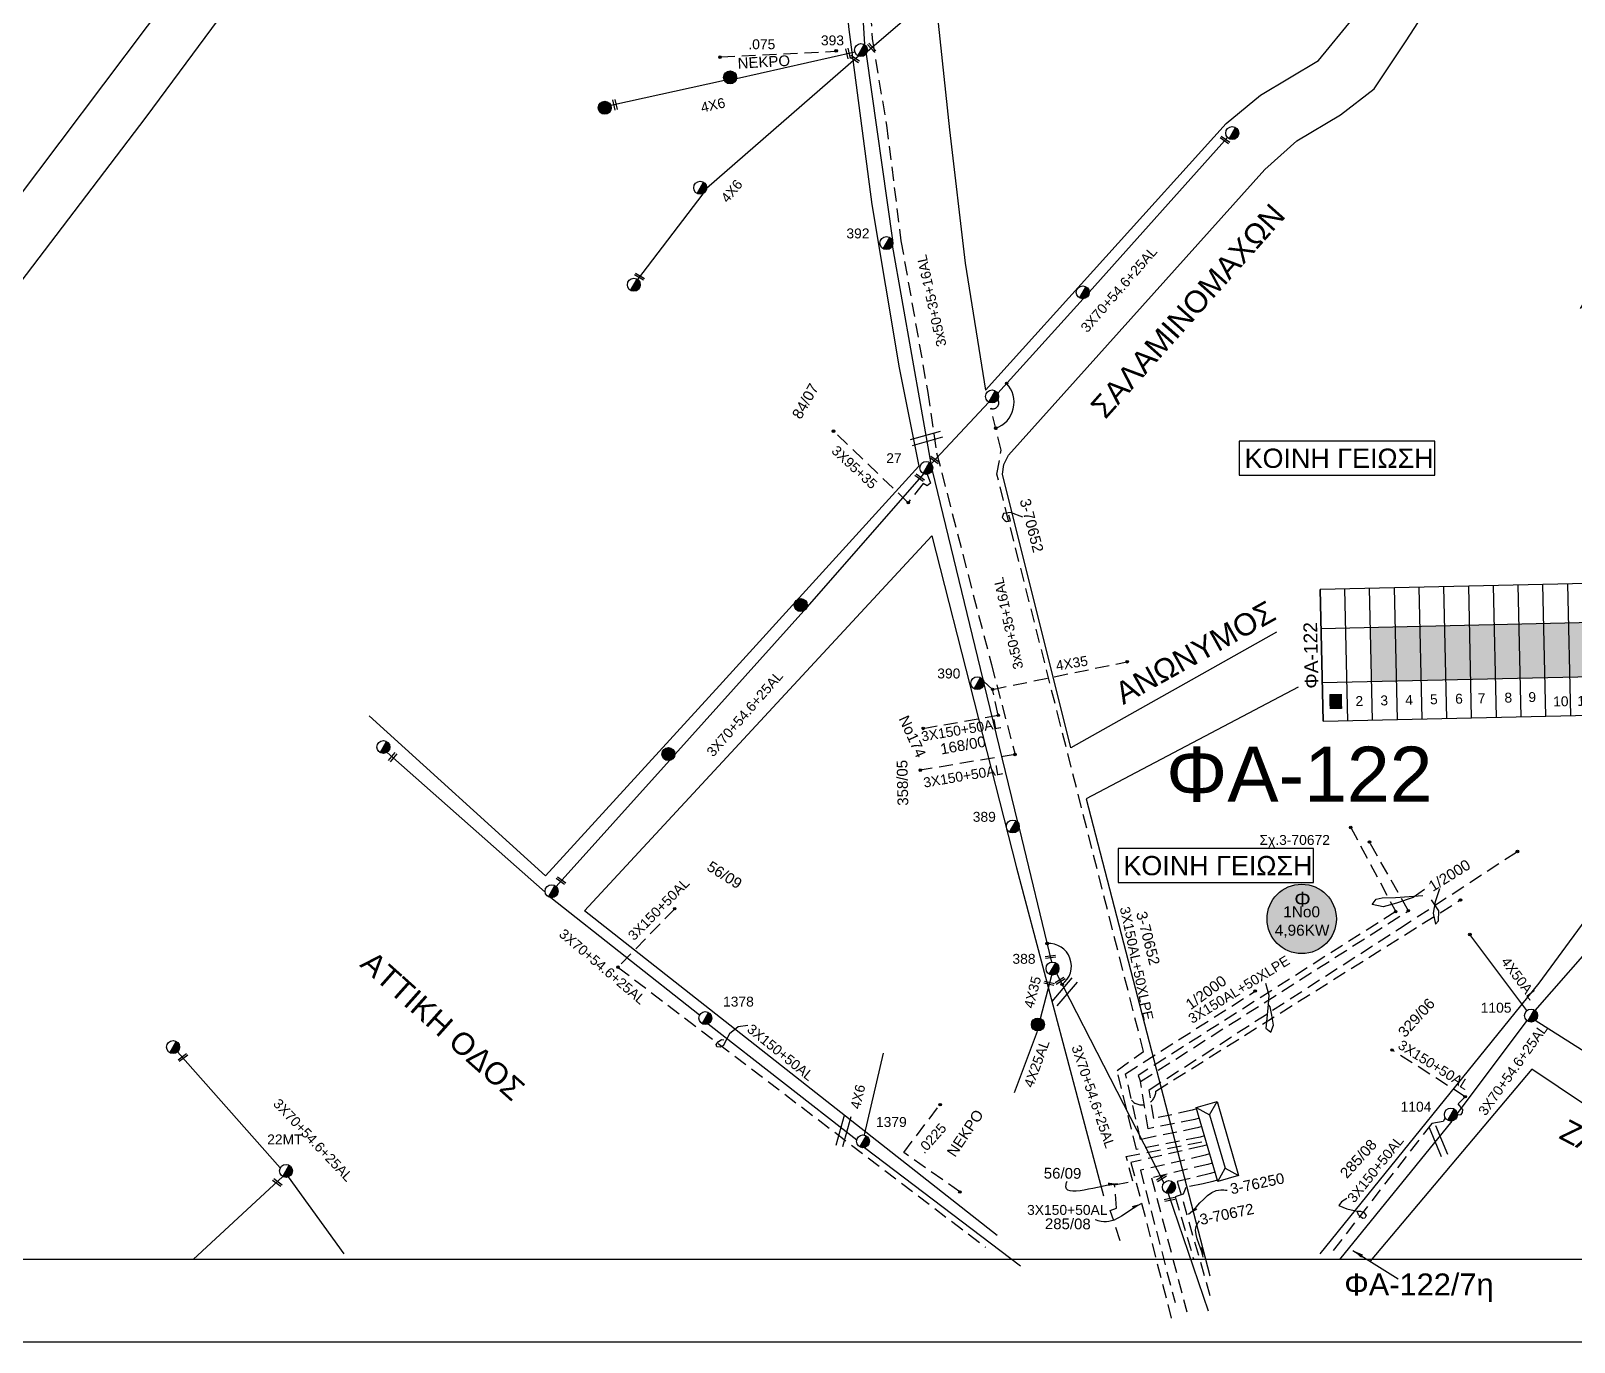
# Model space of a CAD drawing. Header units: millimetres. Extents: x 5016 to 7282, y 2879 to 3911.
# Drawn here: x 6401.2 to 6681.6, y 2878.5 to 3116.7 of the extents above; entities that cross this region are included whole.
import ezdxf
from ezdxf.enums import TextEntityAlignment as Align

# ---------------------------------------------------------------- set-up
doc = ezdxf.new("R2010")
doc.units = ezdxf.units.MM
doc.linetypes.add('DASHED', pattern=[19.05, 12.7, -6.35])
for name, color, linetype in [('Άγνωστα', 7, 'Continuous'), ('Ασφαλειοκιβώτια Χ.Τ 12 αναχωρήσεων', 7, 'Continuous'), ('Γέφυρες Εναέριου Δικτύου', 7, 'Continuous'), ('Γυμνά εναέρια ΧΤ (3Φ)   4x35AL', 7, 'Continuous'), ('Γυμνά εναέρια ΧΤ (3Φ)   4x50AL', 7, 'Continuous'), ('Εναέρια παροχή ΧΤ 4x25', 7, 'SYN_LINE'), ('Επιγραφές - Σχήματα', 7, 'Continuous'), ('Καλώδια ΧΤ   3x150+50AL', 7, 'DASHED'), ('Καλώδια ΧΤ   3x150AL+50XLPE', 7, 'DASHED'), ('Καλώδια ΧΤ 3Χ50AL+35CU XLPE', 7, 'DASHED'), ('Μηχανική τομή', 7, 'Continuous'), ('Στύλος Ξύλινος', 7, 'Continuous'), ('Στύλος Ξύλινος @ 1', 7, 'Continuous'), ('Στύλος ΦΜ', 7, 'Continuous'), ('Στύλος ΦΜ @ 1', 7, 'Continuous'), ('Συνδέσεις', 7, 'Continuous'), ('Συνεστραμμένα ΧΤ   3x70+54.6+25 AL', 7, 'SYN_LINE'), ('Τομή', 7, 'Continuous'), ('Υποσταθμός πόλεως', 7, 'Continuous'), ('Υπόβαθρο ΔΕΗ', 7, 'Continuous'), ('Υπόγεια καλώδια Παροχών ΧΤ   .0225', 7, 'DASHED'), ('Υπόγεια καλώδια Παροχών ΧΤ   .075', 7, 'DASHED'), ('Υπόγεια καλώδια Παροχών ΧΤ   4x6', 7, 'DASHED'), ('Χώρος', 7, 'Continuous')]:
    doc.layers.add(name, color=color, linetype=linetype)
doc.styles.get("Standard").update_dxf_attribs({"font": 'ARIAL.TTF'})
doc.linetypes.add('SYN_LINE', pattern='A,0.5,-0.0001,["/\\/\\/\\/",Standard,S=0.1,R=0,X=0,Y=-0.05],-0.25', length=0.7501)
doc.dimstyles.new('ISO-25', dxfattribs={"dimtxt": 2.5, "dimasz": 1.8, "dimexe": 1.25, "dimexo": 0.625, "dimtad": 1, "dimtxsty": 'Standard', "dimcen": 1.8, "dimadec": 0, "dimazin": 0, "dimtfac": 1, "dimtmove": 0, "dimatfit": 3, "dimfxl": 1.25, "dimarcsym": 0})

# ---------------------------------------------------------------- blocks, each defined once
blk = doc.blocks.new('ΥΠΑΡΧΩΝ ΞΥΛΙΝΟΣ ΣΤΥΛΟΣ')
at = {"layer": 'Στύλος Ξύλινος'}
h = blk.add_hatch(color=7, dxfattribs=at)
h.paths.add_polyline_path([(-2.62, 0, 0.270008), (-1.29, -2.28), (1.3, 2.27, 0.576266)])
h.paths.add_polyline_path([(-1.29, -2.28, 0.574793), (2.62, 0, 0.268822), (1.3, 2.27)])
at = {"layer": 'Στύλος Ξύλινος', "color": 7}
blk.add_line((-1.29, -2.28), (1.3, 2.27), dxfattribs=at)
blk.add_circle((0, 0), 2.62, dxfattribs=at)
at = {"layer": 'Στύλος Ξύλινος', "flags": 4}
for tag, p in [('ΑΡΙΘΜΟΣ', (-4.91, 8.6)), ('ΤΥΠΟΣ', (-4.85, 3.39))]:
    blk.add_attdef(tag, p, '', height=4, dxfattribs=at)
blk = doc.blocks.new('ΥΠΑΡΧΩΝ ΤΣΙΜΕΝΤΕΝΙΟΣ ΣΤΥΛΟΣ')
at = {"layer": 'Στύλος ΦΜ'}
blk.add_hatch(color=7, dxfattribs=at).paths.add_polyline_path([(-1.29, -2.28, 0.574793), (2.62, 0, 0.268822), (1.3, 2.27)])
at = {"layer": 'Στύλος ΦΜ', "color": 7}
blk.add_line((-1.29, -2.28), (1.3, 2.27), dxfattribs=at)
blk.add_circle((0, 0), 2.62, dxfattribs=at)
at = {"layer": 'Στύλος ΦΜ', "flags": 4}
for tag, p in [('ΤΥΠΟΣ', (-4.91, 3.03)), ('ΑΡΙΘΜΟΣ', (-4.68, 8.05))]:
    blk.add_attdef(tag, p, '', height=4, dxfattribs=at)
blk = doc.blocks.new('ΥΠΟΣΤΑΘΜΟΣ ΠΟΛΕΩΣ 9 ΑΝΑΧΩΡΗΣΕΩΝ')
at = {"layer": 'Υποσταθμός πόλεως', "ltscale": 40}
for p, q in [((-9.63, -2.82), (-9.63, -4)), ((-7.12, -2.82), (-7.12, -4)), ((-4.84, -2.82), (-4.84, -4)), ((-2.36, -2.82), (-2.36, -4)), ((0.09, -2.82), (0.09, -4)), ((2.55, -2.82), (2.55, -4)), ((5.02, -2.82), (5.02, -4)), ((7.48, -2.82), (7.48, -4)), ((9.61, -2.82), (9.61, -4))]:
    blk.add_line(p, q, dxfattribs=at)
blk.add_lwpolyline([(-10.02, 2.82), (10.02, 2.82), (10.02, -2.82), (-10.02, -2.82)], close=True, dxfattribs=at)
for points in [[(-7.21, 0), (-10.02, 2.82)], [(-10.02, -2.82), (-7.21, 0)], [(-7.21, 0), (7.21, 0)], [(7.21, 0), (10.02, 2.82)], [(10.02, -2.82), (7.21, 0)]]:
    blk.add_lwpolyline(points, dxfattribs=at)
at = {"layer": 'Υποσταθμός πόλεως', "linetype": 'SYN_LINE', "ltscale": 40, "flags": 1}
for tag, p in [('ΜΕΤΑΣΧΗΜΑΤΙΣΜΟΣ', (10.79, 1.71)), ('ΙΣΧΥΣ', (10.77, -1.08)), ('ΑΡΙΘΜΟΣ', (10.89, -3.8))]:
    blk.add_attdef(tag, p, '', height=1.8, dxfattribs=at)
blk = doc.blocks.new('ΑΣΦΑΛΕΙΟΚΙΒΩΤΙΟ ΥΠΟΣΤΑΘΜΟΥ 12 ΑΝΑΧΩΡΗΣΕΩΝ')
at = {"layer": 'Ασφαλειοκιβώτια Χ.Τ 12 αναχωρήσεων', "ltscale": 40}
for p, q in [((-23.91, 54), (23.91, 54)), ((-9.83, 54), (-9.83, -54)), ((9.83, 54), (9.83, -54)), ((-23.91, 45), (23.91, 45)), ((-23.91, 36), (23.91, 36)), ((-23.91, 27), (23.91, 27)), ((-23.91, 18), (23.91, 18)), ((-23.91, 9), (23.91, 9)), ((-23.91, 0), (23.91, 0)), ((-23.91, -9), (23.91, -9)), ((-23.91, -18), (23.91, -18)), ((-23.91, -27), (23.91, -27)), ((-23.91, -36), (23.91, -36)), ((-23.91, -45), (23.91, -45))]:
    blk.add_line(p, q, dxfattribs=at)
at = {"layer": 'Ασφαλειοκιβώτια Χ.Τ 12 αναχωρήσεων'}
blk.add_lwpolyline([(-23.91, -54), (23.91, -54), (23.91, 54), (-23.91, 54)], close=True, dxfattribs=at)
for s, p in [('1', (-18.66, 50.66)), ('2', (-18.66, 42.09)), ('3', (-18.66, 33.02)), ('4', (-18.66, 23.99)), ('5', (-18.66, 14.98)), ('6', (-18.66, 5.85)), ('7', (-18.66, -2.39)), ('8', (-18.66, -12.08)), ('9', (-18.66, -20.77)), ('10', (-20.45, -29.74)), ('11', (-20.45, -38.54)), ('12', (-20.45, -47.91))]:
    blk.add_text(s, height=3.6, rotation=270, dxfattribs=at).set_placement(p)
at = {"layer": 'Ασφαλειοκιβώτια Χ.Τ 12 αναχωρήσεων', "ltscale": 40}
for tag, height, p in [('ΟΝΟΜΑ', 5, (0.11, 57.89)), ('ΚΕΙΜΕΝΟ 1', 2, (17.33, 49.23)), ('ΚΕΙΜΕΝΟ 2', 2, (17.33, 40.53)), ('ΚΕΙΜΕΝΟ 3', 2, (17.33, 31.39)), ('ΚΕΙΜΕΝΟ 4', 2, (17.33, 22.41)), ('ΚΕΙΜΕΝΟ 5', 2, (17.33, 13.57)), ('ΚΕΙΜΕΝΟ 6', 2, (17.33, 4.65)), ('ΚΕΙΜΕΝΟ 7', 2, (17.33, -4.42)), ('ΚΕΙΜΕΝΟ 8', 2, (17.33, -13.15)), ('ΚΕΙΜΕΝΟ 9', 2, (17.33, -22.28)), ('ΚΕΙΜΕΝΟ 10', 2, (17.33, -31.5)), ('ΚΕΙΜΕΝΟ 11', 2, (17.33, -40.57)), ('ΚΕΙΜΕΝΟ 12', 2, (17.33, -49.5)), ('ΣΧ', 2, (0.17, -56.08))]:
    blk.add_attdef(tag, text='', height=height, dxfattribs=at).set_placement(p, align=Align.MIDDLE_CENTER)
blk = doc.blocks.new('ΜΗΧΑΝΙΚΗ ΤΟΜΗ')
at = {"layer": 'Μηχανική τομή', "ltscale": 40}
for p, q in [((-1.89, 0.78), (1.89, 0.78)), ((1.89, 0), (-1.89, 0))]:
    blk.add_line(p, q, dxfattribs=at)
blk = doc.blocks.new('ΤΟΜΗ')
at = {"layer": 'Τομή', "ltscale": 40}
for p, q in [((-5.68, 0), (5.68, 0)), ((5.68, -2.33), (-5.68, -2.33))]:
    blk.add_line(p, q, dxfattribs=at)
blk = doc.blocks.new('_ΣΥΝΔΕΣΗ')
at = {"layer": 'Συνδέσεις', "linetype": 'SYN_LINE', "ltscale": 40}
blk.add_hatch(color=256, dxfattribs=at).paths.add_polyline_path([(0.5, -0.01, 1), (-0.5, -0.01, 1)])
at = {"layer": 'Συνδέσεις'}
blk.add_circle((0, -0.01), 0.5, dxfattribs=at)
blk = doc.blocks.new('ΧΩΡΟΣ')
at = {"layer": 'Χώρος', "ltscale": 40, "true_color": 0xff4747}
blk.add_hatch(color=13, dxfattribs=at).paths.add_polyline_path([(12.17, -0.19, 1), (-13.03, -0.19, 1)])
at = {"layer": 'Χώρος', "ltscale": 40}
blk.add_circle((-0.43, -0.19), 12.6, dxfattribs=at)
at = {"layer": 'Χώρος', "ltscale": 30, "insert": (-3.14, 9.64), "char_height": 5.4, "width": 408.8913, "attachment_point": 1}
blk.add_mtext('Φ', dxfattribs=at)
at = {"layer": 'Χώρος', "ltscale": 40}
blk.add_attdef('ΑΡΙΘΜΟΣ_001', (-5.24, -3.99), '', height=5.4, dxfattribs=at)

msp = doc.modelspace()

# ---------------------------------------------------------------- hatches: boundary and pattern name
at = {"layer": 'Ασφαλειοκιβώτια Χ.Τ 12 αναχωρήσεων', "lineweight": -3}
for color, points in [(85, [(6685.1, 3009.29), (6680.6, 3009.19), (6680.82, 2999.37), (6685.32, 2999.47)]), (1, [(6649.1, 3008.48), (6644.61, 3008.37), (6644.83, 2998.55), (6649.33, 2998.65)]), (30, [(6653.6, 3008.58), (6649.1, 3008.48), (6649.33, 2998.65), (6653.83, 2998.75)]), (62, [(6658.1, 3008.68), (6653.6, 3008.58), (6653.83, 2998.75), (6658.33, 2998.86)]), (6, [(6662.6, 3008.78), (6658.1, 3008.68), (6658.33, 2998.86), (6662.82, 2998.96)]), (27, [(6667.1, 3008.88), (6662.6, 3008.78), (6662.82, 2998.96), (6667.32, 2999.06)]), (173, [(6671.6, 3008.99), (6667.1, 3008.88), (6667.32, 2999.06), (6671.82, 2999.16)]), (2, [(6676.1, 3009.09), (6671.6, 3008.99), (6671.82, 2999.16), (6676.32, 2999.26)]), (5, [(6680.6, 3009.19), (6676.1, 3009.09), (6676.32, 2999.26), (6680.82, 2999.37)])]:
    msp.add_hatch(color=color, dxfattribs=at).paths.add_polyline_path(points)
at = {"layer": 'Καλώδια ΧΤ 3Χ50AL+35CU XLPE', "lineweight": -3}
h = msp.add_hatch(color=4, dxfattribs=at)
h.dxf.hatch_style = 1
h.paths.add_polyline_path([(6637.16, 2993.51), (6639.46, 2993.56), (6639.4, 2996.27), (6637.1, 2996.22)])

# ---------------------------------------------------------------- linework, layer by layer
at = {"layer": 'Άγνωστα', "color": 5, "linetype": 'Continuous', "lineweight": -3, "ltscale": 20}
for points in [[(6550.58, 3148.12), (6552.66, 3114.22)], [(6552.93, 3112.5), (6557.71, 3078.67)], [(6564.77, 3038.09), (6557.75, 3077.77)]]:
    msp.add_lwpolyline(points, dxfattribs=at)
at = {"layer": 'Άγνωστα', "color": 5, "linetype": 'SYN_LINE', "lineweight": -3, "ltscale": 20}
for points in [[(6553.15, 3112.96), (6576.16, 3132.77)], [(6551.57, 3112.14), (6523.96, 3088.1)], [(6550.89, 3112.86), (6529.37, 3108)], [(6527.18, 3107.73), (6506.56, 3103.14)], [(6523.26, 3087.13), (6511.41, 3071.56)]]:
    msp.add_lwpolyline(points, dxfattribs=at)
at = {"layer": 'Άγνωστα', "color": 85, "linetype": 'DASHED', "lineweight": -3, "ltscale": 0.2}
msp.add_lwpolyline([(6564.01, 3036.16), (6564.67, 3034.58), (6564.05, 3034.06), (6563.3, 3034.52), (6560.59, 3031.01), (6547.02, 3044.01)], dxfattribs=at)
at = {"layer": 'Άγνωστα', "color": 85, "linetype": 'Continuous', "lineweight": -3, "ltscale": 20}
for points in [[(6564.94, 3036.83), (6574.14, 2998.87)], [(6574.33, 2998.1), (6580.47, 2972.98)], [(6580.74, 2971.86), (6586.65, 2947.54)]]:
    msp.add_lwpolyline(points, dxfattribs=at)
at = {"layer": 'Άγνωστα', "color": 5, "linetype": 'DASHED', "lineweight": -3, "ltscale": 0.2}
msp.add_lwpolyline([(6575.93, 2997.09), (6600.39, 3002.11)], dxfattribs=at)
at = {"layer": 'Άγνωστα', "linetype": 'SYN_LINE', "lineweight": -3, "ltscale": 20}
msp.add_lwpolyline([(6552.63, 2916.14), (6556.08, 2930.99)], dxfattribs=at)
at = {"layer": 'Γέφυρες Εναέριου Δικτύου', "lineweight": -3}
for centre, radius, start, end in [((6574.82, 3049.26), 5.01, 289.5908, 43.19), ((6586.12, 2946.81), 4.12, 306.3508, 94.0392)]:
    msp.add_arc(centre, radius, start, end, dxfattribs=at)
at = {"layer": 'Γυμνά εναέρια ΧΤ (3Φ)   4x35AL', "color": 85, "lineweight": -3}
msp.add_lwpolyline([(6584.63, 2937.29), (6586.71, 2945.2)], dxfattribs=at)
at = {"layer": 'Γυμνά εναέρια ΧΤ (3Φ)   4x50AL', "color": 62, "linetype": 'SYN_LINE', "lineweight": -3, "ltscale": 20}
msp.add_lwpolyline([(6673.01, 2938.74), (6662.66, 2952.57)], dxfattribs=at)
at = {"layer": 'Εναέρια παροχή ΧΤ 4x25', "color": 85, "lineweight": -3, "ltscale": 10}
msp.add_lwpolyline([(6579.9, 2923.87), (6584.06, 2935.03)], dxfattribs=at)
at = {"layer": 'Επιγραφές - Σχήματα', "lineweight": -3}
for points in [[(5015.89, 3904.96), (7057.63, 3904.96), (7057.63, 2878.51), (5015.89, 2878.51)], [(5030.89, 3889.96), (7042.63, 3889.96), (7042.63, 2893.51), (5030.89, 2893.51)]]:
    msp.add_lwpolyline(points, close=True, dxfattribs=at)
at = {"layer": 'Επιγραφές - Σχήματα', "color": 190, "lineweight": -3}
for points in [[(6620.76, 3036), (6656.27, 3036), (6656.27, 3042.18), (6620.76, 3042.18)], [(6598.74, 2962), (6634.26, 2962), (6634.26, 2968.17), (6598.74, 2968.17)]]:
    msp.add_lwpolyline(points, close=True, dxfattribs=at)
at = {"layer": 'Επιγραφές - Σχήματα', "lineweight": -3}
for points in [[(6581.4, 3028.37), (6579.18, 3029.24), (6577.9, 3029.05), (6577.69, 3028.29), (6578.12, 3027.8), (6578.48, 3027.57), (6579.18, 3027.74), (6578.9, 3028.75)], [(6654.43, 2960.75), (6652.33, 2959.26), (6649.33, 2958.25), (6646.91, 2957.61), (6644.88, 2958.04), (6645.63, 2958.97), (6646.73, 2959.24), (6649.15, 2959.3), (6654.13, 2959.65)], [(6657.12, 2960.86), (6656.38, 2958.48), (6656, 2956.43), (6656.42, 2954.44), (6656.95, 2955.02), (6657.04, 2956.86), (6655.69, 2958.83)], [(6625.49, 2943.71), (6626.1, 2941.53), (6625.99, 2939.92), (6625.73, 2937.3), (6625.6, 2935.52), (6626.48, 2934.79), (6626.95, 2936.09), (6626.65, 2937.93), (6626.36, 2939.41), (6625.99, 2939.92)], [(6531.43, 2936.02), (6529.66, 2935.81), (6528.1, 2934.5), (6527.31, 2933.09), (6527.02, 2932.41), (6526.44, 2932.08), (6525.79, 2932.16), (6525.67, 2932.56), (6526.06, 2933.09), (6526.63, 2933.47), (6527.06, 2933.44)], [(6640.3, 2904.61), (6639.35, 2903.99), (6638.83, 2903.36), (6638.83, 2903.36), (6640.32, 2902.7), (6642.19, 2902.3), (6642.78, 2902.3), (6643.38, 2902.03), (6643.8, 2901.5), (6643.55, 2901), (6643.21, 2900.99), (6642.8, 2901.28), (6642.39, 2901.65), (6642.19, 2902.3)]]:
    msp.add_lwpolyline(points, dxfattribs=at)
at = {"layer": 'Καλώδια ΧΤ   3x150+50AL', "color": 6, "lineweight": -3, "ltscale": 0.2, "elevation": 0.3}
msp.add_lwpolyline([(6553.17, 3188.62), (6553.07, 3187.61), (6546, 3184.99), (6545.82, 3177.33), (6553.16, 3179.42), (6552.07, 3150.52), (6554.02, 3115.27), (6556.64, 3099.58), (6559.27, 3078.59), (6564.15, 3051.04), (6565.73, 3040.09), (6575.71, 3001.59), (6580, 2985.26), (6562.78, 2982.42)], dxfattribs=at)
at = {"layer": 'Καλώδια ΧΤ   3x150+50AL', "color": 85, "lineweight": -3, "ltscale": 0.2}
msp.add_lwpolyline([(6563.32, 2990), (6576.96, 2992.4), (6575.93, 2997.09), (6574.27, 2998.59)], dxfattribs=at)
at = {"layer": 'Καλώδια ΧΤ   3x150+50AL', "color": 4, "lineweight": -3, "ltscale": 0.2}
msp.add_lwpolyline([(6518.15, 2957.25), (6507.84, 2946.63), (6574.66, 2895.75)], dxfattribs=at)
at = {"layer": 'Καλώδια ΧΤ   3x150+50AL', "color": 62, "lineweight": -3, "ltscale": 0.2}
for points in [[(6660.38, 2919.78), (6661.09, 2919.85), (6661.3, 2920.22), (6661.39, 2920.74), (6660.77, 2921.47), (6660.51, 2921.77), (6661.8, 2923.09), (6648.51, 2931.57)], [(6658.18, 2919.28), (6657.79, 2918.58), (6655.73, 2918.22), (6637.35, 2894.56)], [(6615.95, 2907.71), (6614.2, 2907.29), (6611.01, 2906.62), (6610.54, 2905.4), (6609.12, 2904.91), (6612.47, 2893.51)]]:
    msp.add_lwpolyline(points, dxfattribs=at)
at = {"layer": 'Καλώδια ΧΤ   3x150+50AL', "color": 6, "lineweight": -3, "ltscale": 0.2}
msp.add_lwpolyline([(6614.09, 2914.11), (6601.07, 2911.15), (6608.51, 2882.47)], dxfattribs=at)
at = {"layer": 'Καλώδια ΧΤ   3x150+50AL', "color": 173, "lineweight": -3, "ltscale": 0.2}
msp.add_lwpolyline([(6614.57, 2912.45), (6602.78, 2909.73), (6609.08, 2885.73)], dxfattribs=at)
at = {"layer": 'Καλώδια ΧΤ   3x150+50AL', "color": 2, "lineweight": -3, "ltscale": 0.2}
msp.add_lwpolyline([(6615.05, 2910.8), (6604.83, 2908.35), (6611.21, 2884.01)], dxfattribs=at)
at = {"layer": 'Καλώδια ΧΤ   3x150+50AL', "color": 27, "lineweight": -3, "ltscale": 0.2}
msp.add_lwpolyline([(6615.53, 2909.14), (6609.48, 2907.71), (6615.6, 2886.36)], dxfattribs=at)
at = {"layer": 'Καλώδια ΧΤ   3x150AL+50XLPE', "color": 85, "lineweight": -3, "ltscale": 0.2}
msp.add_lwpolyline([(6613.62, 2915.75), (6602.06, 2913.49), (6598.56, 2927.88), (6603.35, 2931.28), (6588.22, 2990.81), (6576.7, 3036.18), (6577.49, 3040.52), (6575.61, 3048.15, 0.735937), (6576.87, 3049.73, -1.149331)], format="xyb", dxfattribs=at)
at = {"layer": 'Καλώδια ΧΤ   3x150AL+50XLPE', "color": 30, "lineweight": -3, "ltscale": 0.2}
for points in [[(6641.01, 2972), (6649.18, 2956.71), (6602.37, 2926.96), (6602.8, 2925.84)], [(6612.69, 2918.96), (6604.18, 2917.27), (6602.8, 2925.84), (6651.49, 2956.88), (6644.41, 2969.36)]]:
    msp.add_lwpolyline(points, dxfattribs=at)
at = {"layer": 'Καλώδια ΧΤ   3x150AL+50XLPE', "color": 5, "lineweight": -3, "ltscale": 0.2}
msp.add_lwpolyline([(6612.2, 2920.64), (6605.21, 2919.12), (6604.38, 2924.35), (6649.87, 2953.66), (6671.3, 2967.65)], dxfattribs=at)
at = {"layer": 'Καλώδια ΧΤ   3x150AL+50XLPE', "color": 1, "lineweight": -3, "ltscale": 0.2}
msp.add_lwpolyline([(6601.19, 2922.44, 0.691641), (6605.59, 2924.12), (6660.95, 2958.83)], format="xyb", dxfattribs=at)
msp.add_lwpolyline([(6613.13, 2917.42), (6602.79, 2915.31), (6600.1, 2927.27), (6623.64, 2942.29)], dxfattribs=at)
at = {"layer": 'Καλώδια ΧΤ   3x150AL+50XLPE', "color": 133, "linetype": 'DASHED', "lineweight": -3, "ltscale": 0.2}
msp.add_lwpolyline([(6599.12, 2896.89), (6597.32, 2902.44), (6598.47, 2902.86), (6598.08, 2907.09), (6601.42, 2907.74), (6600.21, 2912.21), (6614.66, 2915.05)], dxfattribs=at)
at = {"layer": 'Συνεστραμμένα ΧΤ   3x70+54.6+25 AL', "color": 85, "lineweight": -3, "ltscale": 20}
for points in [[(6593.49, 3069.24), (6618.59, 3097.37)], [(6576.85, 3050.9), (6592.36, 3068.04)], [(6575.25, 3049.27), (6564.77, 3038.09)], [(6563.35, 3036.27), (6542.2, 3012.08)], [(6541.63, 3011.37), (6518.19, 2985.24)], [(6465.88, 2985.64), (6494.62, 2960.26)], [(6517.2, 2984.17), (6496.59, 2961.29)], [(6495.63, 2959.26), (6522.69, 2937.95)], [(6524.22, 2936.32), (6551.23, 2915.28)]]:
    msp.add_lwpolyline(points, dxfattribs=at)
at = {"layer": 'Συνεστραμμένα ΧΤ   3x70+54.6+25 AL', "color": 62, "lineweight": -3, "ltscale": 20}
for points in [[(6674.5, 2938.77), (6712.15, 2981.62)], [(6673, 2936.96), (6660.37, 2920.02)], [(6700.93, 2920.25), (6674.54, 2936.95)]]:
    msp.add_lwpolyline(points, dxfattribs=at)
at = {"layer": 'Συνεστραμμένα ΧΤ   3x70+54.6+25 AL', "color": 27, "lineweight": -3, "ltscale": 20}
for points in [[(6587.55, 2945.46), (6607.07, 2907.43)], [(6659.36, 2918.68), (6638.95, 2893.51)], [(6552.64, 2913.84), (6581, 2892.34)], [(6607.81, 2905.51), (6615.1, 2884.21)]]:
    msp.add_lwpolyline(points, dxfattribs=at)
at = {"layer": 'Συνεστραμμένα ΧΤ   3x70+54.6+25 AL', "color": 30, "lineweight": -3, "ltscale": 20}
for points in [[(6427.83, 2931.27), (6446.46, 2910.15)], [(6447.94, 2908.52), (6458.01, 2894.56)]]:
    msp.add_lwpolyline(points, dxfattribs=at)
at = {"layer": 'Συνεστραμμένα ΧΤ   3x70+54.6+25 AL', "color": 133, "lineweight": -3, "ltscale": 20}
msp.add_lwpolyline([(6446.94, 2908.59), (6430.64, 2893.51)], dxfattribs=at)
at = {"layer": 'Υπόβαθρο ΔΕΗ', "lineweight": -3}
for points in [[(6574.61, 3051.45), (6618.39, 3099.91), (6624.58, 3105.05), (6635.13, 3111.32), (6641.52, 3119.08), (6647.63, 3128.45), (6668.1, 3158.04), (6668.21, 3160.31), (6666.78, 3160.88), (6593.03, 3193.27), (6569.73, 3203.46), (6568.86, 3203.52), (6567.95, 3203.08), (6567.27, 3202.08), (6566.71, 3199.94), (6563.78, 3163.35), (6564.56, 3131.87), (6568.12, 3098.74), (6570.93, 3074.52), (6574.61, 3051.45)], [(6271.74, 2893.51), (6302.89, 2932.98), (6333.6, 2978.59), (6364.5, 3023.06), (6398.25, 3069.69), (6422.1, 3101.05), (6440.12, 3125.39), (6458.41, 3143.22), (6501.81, 3159.71), (6548.5, 3176.83), (6548.09, 3139.49), (6549.76, 3117.45), (6553.97, 3085.15), (6558.95, 3055.52), (6562.51, 3037.63), (6526.27, 2997.79), (6494.67, 2963.23), (6462.62, 2992.29)], [(6627.49, 3007.5), (6590.12, 2986.49), (6577.72, 3036.2), (6577.95, 3037.95), (6578.81, 3039.67), (6625.41, 3091.53), (6631.24, 3096.76), (6639.13, 3101.44), (6645.28, 3106.19), (6651.07, 3114.9), (6666.19, 3138.22), (6709.79, 3109.19), (6682.67, 3066.29)], [(6205.32, 2893.51), (6277.88, 2975.36), (6303.26, 3017.42), (6348.3, 3094.24), (6356.25, 3107.26), (6435.43, 3135.35), (6430.23, 3128.18), (6398.46, 3085.97), (6365.49, 3041.72), (6343.13, 3009.58), (6320.32, 2975.81), (6288.76, 2930.91), (6258.78, 2893.51)], [(6694.47, 3064.95), (6718.51, 3103.97), (6754.02, 3081.12), (6772.68, 3069.2), (6762.93, 3057.87), (6738.24, 3029.91), (6711.55, 2993.64), (6694.75, 2970.34), (6675.16, 2943.71), (6635.42, 2894.56)], [(6576.75, 2897.88), (6501.76, 2956.84), (6564.87, 3025), (6580.24, 2964.7), (6596.06, 2905.08)], [(6631.46, 2997.5), (6592.92, 2977.19), (6615.43, 2890.58)], [(6717.33, 2898.95), (6673.93, 2928.09), (6644.55, 2893.2)]]:
    msp.add_lwpolyline(points, dxfattribs=at)
at = {"layer": 'Υπόγεια καλώδια Παροχών ΧΤ   .0225', "color": 7, "lineweight": -3, "ltscale": 0.2}
msp.add_lwpolyline([(6569.98, 2905.8), (6559.77, 2912.98), (6566.39, 2921.65)], dxfattribs=at)
at = {"layer": 'Υπόγεια καλώδια Παροχών ΧΤ   .075', "color": 7, "lineweight": -3, "ltscale": 0.2}
msp.add_lwpolyline([(6526.52, 3111.99), (6547.4, 3113.02)], dxfattribs=at)

# ---------------------------------------------------------------- block references
at = {"layer": 'Ασφαλειοκιβώτια Χ.Τ 12 αναχωρήσεων', "lineweight": -3, "xscale": 0.4999999999999986, "yscale": 0.4999999999999986, "zscale": 0.4999999999999986, "rotation": 91.30219611760585}
msp.add_blockref('ΑΣΦΑΛΕΙΟΚΙΒΩΤΙΟ ΥΠΟΣΤΑΘΜΟΥ 12 ΑΝΑΧΩΡΗΣΕΩΝ', (6662.71, 3003.87), dxfattribs=at).add_auto_attribs({'ΟΝΟΜΑ': 'ΦΑ-122', 'ΣΧ': 'ΣΧ-3-70672'})
at = {"layer": 'Μηχανική τομή', "lineweight": -3}
for p, xscale, yscale, zscale, rotation in [((6549.46, 3112.54), 0.5000000000003119, 0.5000000000003119, 0.5000000000003119, 283.617766061665), ((6553.81, 3113.53), 0.5000000000001776, 0.5000000000001776, 0.5000000000001776, 312.3538157848179), ((6550.76, 3111.44), 0.5000000000002234, 0.5000000000002234, 0.5000000000002234, 327.4574110595004), ((6507.11, 3103.26), 0.5000000000003119, 0.5000000000003119, 0.5000000000003119, 283.617766061665), ((6618.02, 3096.73), 0.5000000000002026, 0.5000000000002026, 0.5000000000002026, 324.1631228519248), ((6511.67, 3071.9), 0.5000000000003502, 0.5000000000003502, 0.5000000000003502, 329.0099809162412), ((6565.26, 3038.6), 0.5000000000002026, 0.5000000000002026, 0.5000000000002026, 324.1631228519248), ((6562.57, 3035.38), 0.5000000000002026, 0.5000000000002026, 0.5000000000002026, 324.1631228519248), ((6467.03, 2984.63), 0.5000000000002486, 0.5000000000002486, 0.5000000000002486, 49.894242508334), ((6497.38, 2962.17), 0.5000000000002026, 0.5000000000002026, 0.5000000000002026, 324.1631228519248), ((6586.46, 2948.31), 0.5000000000002257, 0.5000000000002257, 0.5000000000002257, 8.450673161871551), ((6588.3, 2944), 0.5000000000002053, 0.5000000000002053, 0.5000000000002053, 32.05299936385384), ((6586.16, 2943.51), 0.5000000000002488, 0.5000000000002488, 0.5000000000002488, 346.3453527181504), ((6428.9, 2930.06), 0.5000000000002294, 0.5000000000002294, 0.5000000000002294, 35.85652704832673), ((6606.71, 2908.15), 0.5000000000002053, 0.5000000000002053, 0.5000000000002053, 32.05299936385384), ((6445.82, 2907.34), 0.5000000000002026, 0.5000000000002026, 0.5000000000002026, 324.1631228519248), ((6608.12, 2904.25), 0.5000000000002116, 0.5000000000002116, 0.5000000000002116, 11.76237564603558)]:
    msp.add_blockref('ΜΗΧΑΝΙΚΗ ΤΟΜΗ', p, dxfattribs=dict(at, xscale=xscale, yscale=yscale, zscale=zscale, rotation=rotation))
at = {"layer": 'Στύλος Ξύλινος @ 1', "lineweight": -3, "ltscale": 40, "xscale": 0.4499999999998181, "yscale": 0.4499999999998181, "zscale": 0.4499999999998181}
for p in [(6528.23, 3108.27), (6505.45, 3102.75), (6541.07, 3012.41), (6517.01, 2985.33), (6584.16, 2936.21)]:
    msp.add_blockref('ΥΠΑΡΧΩΝ ΞΥΛΙΝΟΣ ΣΤΥΛΟΣ', p, dxfattribs=at)
at = {"layer": 'Στύλος ΦΜ @ 1', "lineweight": -3, "ltscale": 40}
ref = msp.add_blockref('ΥΠΑΡΧΩΝ ΤΣΙΜΕΝΤΕΝΙΟΣ ΣΤΥΛΟΣ', (6552.01, 3113.23), dxfattribs=dict(at, xscale=0.4499999999998181, yscale=0.4499999999998181, zscale=0.4499999999998181))
ref.add_attrib('ΤΥΠΟΣ', '393', (6544.73, 3114.09), dxfattribs={"layer": 'Στύλος ΦΜ', "height": 1.8, "flags": 4})
at = {"layer": 'Στύλος ΦΜ @ 1', "lineweight": -3, "ltscale": 40, "xscale": 0.4499999999998181, "yscale": 0.4499999999998181, "zscale": 0.4499999999998181}
for p in [(6619.47, 3098.16), (6522.79, 3088.22), (6510.73, 3070.59), (6592.31, 3069.22), (6575.83, 3050.3), (6465.22, 2986.62), (6495.79, 2960.43), (6427, 2932.1), (6607.97, 2906.67)]:
    msp.add_blockref('ΥΠΑΡΧΩΝ ΤΣΙΜΕΝΤΕΝΙΟΣ ΣΤΥΛΟΣ', p, dxfattribs=at)
at = {"layer": 'Στύλος ΦΜ @ 1', "lineweight": -3, "ltscale": 40}
ref = msp.add_blockref('ΥΠΑΡΧΩΝ ΤΣΙΜΕΝΤΕΝΙΟΣ ΣΤΥΛΟΣ', (6556.64, 3078.16), dxfattribs=dict(at, xscale=0.4499999999998181, yscale=0.4499999999998181, zscale=0.4499999999998181))
ref.add_attrib('ΤΥΠΟΣ', '392', (6549.36, 3079.02), dxfattribs={"layer": 'Στύλος ΦΜ', "height": 1.8, "flags": 4})
ref = msp.add_blockref('ΥΠΑΡΧΩΝ ΤΣΙΜΕΝΤΕΝΙΟΣ ΣΤΥΛΟΣ', (6563.88, 3037.33), dxfattribs=dict(at, xscale=0.4499999999998181, yscale=0.4499999999998181, zscale=0.4499999999998181))
ref.add_attrib('ΤΥΠΟΣ', '27', (6556.59, 3038.19), dxfattribs={"layer": 'Στύλος ΦΜ', "height": 1.8, "flags": 4})
ref = msp.add_blockref('ΥΠΑΡΧΩΝ ΤΣΙΜΕΝΤΕΝΙΟΣ ΣΤΥΛΟΣ', (6573.16, 2998.22), dxfattribs=dict(at, xscale=0.4499999999998181, yscale=0.4499999999998181, zscale=0.4499999999998181))
ref.add_attrib('ΤΥΠΟΣ', '390', (6565.87, 2999.08), dxfattribs={"layer": 'Στύλος ΦΜ', "height": 1.8, "flags": 4})
ref = msp.add_blockref('ΥΠΑΡΧΩΝ ΤΣΙΜΕΝΤΕΝΙΟΣ ΣΤΥΛΟΣ', (6579.6, 2972.18), dxfattribs=dict(at, xscale=0.4499999999998181, yscale=0.4499999999998181, zscale=0.4499999999998181))
ref.add_attrib('ΤΥΠΟΣ', '389', (6572.32, 2973.04), dxfattribs={"layer": 'Στύλος ΦΜ', "height": 1.8, "flags": 4})
ref = msp.add_blockref('ΥΠΑΡΧΩΝ ΤΣΙΜΕΝΤΕΝΙΟΣ ΣΤΥΛΟΣ', (6586.81, 2946.38), dxfattribs=dict(at, xscale=0.4499999999998181, yscale=0.4499999999998181, zscale=0.4499999999998181))
ref.add_attrib('ΤΥΠΟΣ', '388', (6579.53, 2947.24), dxfattribs={"layer": 'Στύλος ΦΜ', "height": 1.8, "flags": 4})
ref = msp.add_blockref('ΥΠΑΡΧΩΝ ΤΣΙΜΕΝΤΕΝΙΟΣ ΣΤΥΛΟΣ', (6523.72, 2937.38), dxfattribs=dict(at, xscale=0.4499999999998181, yscale=0.4499999999998181, zscale=0.4499999999998181))
ref.add_attrib('ΤΥΠΟΣ', '1378', (6526.94, 2939.47), dxfattribs={"layer": 'Στύλος ΦΜ', "height": 1.8, "flags": 4})
ref = msp.add_blockref('ΥΠΑΡΧΩΝ ΤΣΙΜΕΝΤΕΝΙΟΣ ΣΤΥΛΟΣ', (6673.77, 2937.84), dxfattribs=dict(at, xscale=0.4499999999998181, yscale=0.4499999999998181, zscale=0.4499999999998181))
ref.add_attrib('ΤΥΠΟΣ', '1105', (6664.63, 2938.36), dxfattribs={"layer": 'Στύλος ΦΜ', "height": 1.8, "flags": 4})
ref = msp.add_blockref('ΥΠΑΡΧΩΝ ΤΣΙΜΕΝΤΕΝΙΟΣ ΣΤΥΛΟΣ', (6659.21, 2919.85), dxfattribs=dict(at, xscale=0.4499999999998181, yscale=0.4499999999998181, zscale=0.4499999999998181))
ref.add_attrib('ΤΥΠΟΣ', '1104', (6650.07, 2920.37), dxfattribs={"layer": 'Στύλος ΦΜ', "height": 1.8, "flags": 4})
ref = msp.add_blockref('ΥΠΑΡΧΩΝ ΤΣΙΜΕΝΤΕΝΙΟΣ ΣΤΥΛΟΣ', (6552.37, 2914.99), dxfattribs=dict(at, xscale=0.4499999999998181, yscale=0.4499999999998181, zscale=0.4499999999998181))
ref.add_attrib('ΤΥΠΟΣ', '1379', (6554.73, 2917.6), dxfattribs={"layer": 'Στύλος ΦΜ', "height": 1.8, "flags": 4})
ref = msp.add_blockref('ΥΠΑΡΧΩΝ ΤΣΙΜΕΝΤΕΝΙΟΣ ΣΤΥΛΟΣ', (6447.52, 2909.62), dxfattribs=dict(at, xscale=0.4499999999998181, yscale=0.4499999999998181, zscale=0.4499999999998181))
ref.add_attrib('ΤΥΠΟΣ', '22MT', (6444.1, 2914.43), dxfattribs={"layer": 'Στύλος ΦΜ', "height": 1.8, "flags": 4})
at = {"layer": 'Συνδέσεις', "lineweight": -3, "xscale": 0.4499999999998181, "yscale": 0.4499999999998181, "zscale": 0.4499999999998181}
for p in [(6547.5, 3113.1), (6526.4, 3111.94), (6578.47, 3052.7), (6547.02, 3044.01), (6576.5, 3044.55), (6560.59, 3031.01), (6600.39, 3002.11), (6575.93, 2997.09), (6576.96, 2992.4), (6563.32, 2990), (6580, 2985.26, 0.3), (6562.78, 2982.42, 0.3), (6641.01, 2972), (6644.41, 2969.36), (6671.3, 2967.65), (6660.95, 2958.83), (6518.15, 2957.25), (6649.18, 2956.71), (6651.49, 2956.88), (6585.83, 2950.93), (6662.66, 2952.57), (6507.84, 2946.63), (6588.56, 2943.5), (6623.64, 2942.29), (6648.51, 2931.57), (6661.8, 2923.09), (6566.39, 2921.65), (6569.98, 2905.8)]:
    msp.add_blockref('_ΣΥΝΔΕΣΗ', p, dxfattribs=at)
at = {"layer": 'Τομή', "lineweight": -3}
for p, xscale, yscale, zscale, rotation in [((6564.06, 3042.13), 0.4999999999998755, 0.4999999999998755, 0.4999999999998755, 195.9342763450717), ((6589.45, 2941.77), 0.4999999999998797, 0.4999999999998797, 0.4999999999998797, 229.5410362734712), ((6549.39, 2916.72), 0.4999999999999657, 0.4999999999999657, 0.4999999999999657, 254.6289946600539), ((6656.4, 2914.81), 0.4999999999999052, 0.4999999999999052, 0.4999999999999052, 112.4944610098326)]:
    msp.add_blockref('ΤΟΜΗ', p, dxfattribs=dict(at, xscale=xscale, yscale=yscale, zscale=zscale, rotation=rotation))
at = {"layer": 'Υποσταθμός πόλεως', "lineweight": -3, "xscale": 0.6999999999999981, "yscale": 0.6999999999999981, "zscale": 0.5, "rotation": 286.1530828734129}
msp.add_blockref('ΥΠΟΣΤΑΘΜΟΣ ΠΟΛΕΩΣ 9 ΑΝΑΧΩΡΗΣΕΩΝ', (6616.77, 2914.95), dxfattribs=at)
at = {"layer": 'Χώρος', "lineweight": -3}
ref = msp.add_blockref('ΧΩΡΟΣ', (6632.31, 2955.49), dxfattribs=dict(at, xscale=0.5, yscale=0.5, zscale=0.5))
ref.add_attrib('ΑΡΙΘΜΟΣ_001', '1Νο0', (6628.75, 2955.68), dxfattribs={"ltscale": 40, "height": 2})
ref.add_attrib('ΑΡΙΘΜΟΣ_002', '4,96ΚW', (6627.2, 2952.34), dxfattribs={"ltscale": 40, "height": 2})

# ---------------------------------------------------------------- texts
at = {"layer": 'Γυμνά εναέρια ΧΤ (3Φ)   4x35AL', "color": 7, "lineweight": -3, "insert": (6581.59, 2939.45), "char_height": 1.8, "width": 168.3718, "attachment_point": 1, "rotation": 75.7435}
msp.add_mtext('4X35', dxfattribs=at)
at = {"layer": 'Γυμνά εναέρια ΧΤ (3Φ)   4x50AL', "color": 7, "lineweight": -3, "insert": (6669.67, 2948.7), "char_height": 1.8, "width": 168.3718, "attachment_point": 1, "rotation": 306.8831}
msp.add_mtext('4X50AL', dxfattribs=at)
at = {"layer": 'Εναέρια παροχή ΧΤ 4x25', "color": 7, "lineweight": -3, "insert": (6581.54, 2925.22), "char_height": 1.8, "width": 168.3718, "attachment_point": 1, "rotation": 69.8052}
msp.add_mtext('4X25AL', dxfattribs=at)
at = {"layer": 'Επιγραφές - Σχήματα', "color": 7, "lineweight": -3, "width": 168.3718, "attachment_point": 1}
for s, insert, char_height, rotation in [('ΣΑΛΑΜΙΝΟΜΑΧΩΝ', (6593.42, 3048.69), 4, 48.2961), ('3x50+35+16AL', (6565.8, 3059.18), 1.8, 102.5236), ('3X95+35', (6547.72, 3041.56), 1.8, 317.1613), ('3x50+35+16AL', (6579.76, 3000.58), 1.8, 102.5236), ('ΑΝΩΝΥΜΟΣ', (6597.71, 2997.72), 4, 29.1989), ('4X35', (6587.28, 3002.26), 1.8, 9.4579), ('ΑΤΤΙΚΗ ΟΔΟΣ', (6463.43, 2949.89), 4, 318.2961), ('4X6', (6550.05, 2921.12), 1.8, 76.7534), ('ΖΑΚΥΝΘΟΥ', (6680.51, 2919.17), 4, 332.2406)]:
    msp.add_mtext(s, dxfattribs=dict(at, insert=insert, char_height=char_height, rotation=rotation))
at = {"layer": 'Επιγραφές - Σχήματα', "color": 190, "lineweight": -3, "char_height": 3.5, "width": 35.1311, "attachment_point": 1}
for insert in [(6621.72, 3040.83), (6599.7, 2966.83)]:
    msp.add_mtext('KOINH ΓΕΙΩΣΗ', dxfattribs=dict(at, insert=insert))
at = {"layer": 'Επιγραφές - Σχήματα', "color": 7, "lineweight": -3, "width": 168.3718, "attachment_point": 1}
for s, insert, char_height in [('ΦΑ-122', (6607.44, 2986.69), 10), ('ΦΑ-122/7η', (6639.83, 2890.98), 4)]:
    msp.add_mtext(s, dxfattribs=dict(at, insert=insert, char_height=char_height))
at = {"layer": 'Καλώδια ΧΤ   3x150+50AL', "color": 7, "lineweight": -3, "char_height": 1.8, "width": 168.3718, "attachment_point": 1}
for s, insert, rotation in [('{\\H1.083x;\\C256;ΝΕΚΡΟ}', (6529.54, 3111.8), 3.093), ('{\\H1.083x;\\C256;84/07}', (6539.36, 3046.97), 60.4697), ('{\\H1.083x;\\C256;3-70652}', (6582.72, 3031.95), 284.5348), ('{\\H1.083x;\\C256;No174}', (6560.58, 2992.59), 294.4686), ('3X150+50AL', (6562.83, 2989.39), 9.6439), ('{\\H1.083x;\\C256;168/00}', (6566.27, 2987.17), 10.151), ('{\\H1.083x;\\C256;358/05}', (6558.66, 2975.93), 91.2318), ('3X150+50AL', (6563.22, 2981.01), 9.6439), ('{\\H1.083x;\\C256;56/09}', (6524.86, 2966.03), 327.6642), ('{\\H1.083x;\\C256;1/2000}', (6654.88, 2961.92), 31.9887), ('3X150+50AL', (6509.48, 2952.6), 45.4131), ('{\\H1.083x;\\C256;3-70652}', (6603.87, 2956.95), 284.5348), ('{\\H1.083x;\\C256;1/2000}', (6610.76, 2940.36), 36.2002), ('{\\H1.083x;\\C256;329/06}', (6649.42, 2935.03), 47.7712), ('3X150+50AL', (6532.27, 2936.46), 320.9081), ('3X150+50AL', (6650.37, 2933.52), 327.9785), ('{\\H1.083x;\\C256;ΝΕΚΡΟ}', (6567.47, 2913.05), 56.2173), ('{\\H1.083x;\\C256;285/08}', (6638.87, 2909.41), 47.7712), ('3X150+50AL', (6640.23, 2904.8), 51.3267), ('{\\H1.083x;\\C256;56/09}', (6585.24, 2910.18), 359.5893), ('{\\H1.083x;\\C256;3-76250}', (6618.92, 2907.25), 11.8966), ('{\\H1.083x;\\C256;3-70672}', (6613.39, 2901.69), 11.8966), ('{\\H1.083x;\\C256;285/08}', (6585.44, 2901), 359.5893)]:
    msp.add_mtext(s, dxfattribs=dict(at, insert=insert, rotation=rotation))
for s, insert in [('Σχ.3-70672', (6624.42, 2970.64)), ('3X150+50AL', (6582.19, 2903.43))]:
    msp.add_mtext(s, dxfattribs=dict(at, insert=insert))
at = {"layer": 'Καλώδια ΧΤ   3x150AL+50XLPE', "color": 7, "lineweight": -3, "char_height": 1.8, "width": 27.8484, "attachment_point": 5}
for insert, rotation in [((6602.09, 2947.31), 282.0394), ((6620.7, 2942.57), 31.5659)]:
    msp.add_mtext('3X150AL+50XLPE', dxfattribs=dict(at, insert=insert, rotation=rotation))
at = {"layer": 'Συνεστραμμένα ΧΤ   3x70+54.6+25 AL', "color": 7, "lineweight": -3, "char_height": 1.8, "width": 168.3718, "attachment_point": 1}
for insert, rotation in [((6591.77, 3062.95), 48.9825), ((6523.78, 2985.87), 48.9825), ((6498.13, 2953.76), 319.6946), ((6664.04, 2920.54), 54.4953), ((6591.93, 2932.68), 288.7162), ((6446.35, 2922.94), 313.5737)]:
    msp.add_mtext('3X70+54.6+25AL', dxfattribs=dict(at, insert=insert, rotation=rotation))
at = {"layer": 'Υπόγεια καλώδια Παροχών ΧΤ   .0225', "color": 7, "lineweight": -3, "insert": (6562.16, 2913.78), "char_height": 1.8, "width": 168.3718, "attachment_point": 1, "rotation": 48.2973}
msp.add_mtext('.0225', dxfattribs=at)
at = {"layer": 'Υπόγεια καλώδια Παροχών ΧΤ   .075', "color": 7, "lineweight": -3, "insert": (6531.54, 3115.19), "char_height": 1.8, "width": 168.3718, "attachment_point": 1}
msp.add_mtext('.075', dxfattribs=at)
at = {"layer": 'Υπόγεια καλώδια Παροχών ΧΤ   4x6', "color": 7, "lineweight": -3, "char_height": 1.8, "width": 168.3718, "attachment_point": 1}
for insert, rotation in [((6522.73, 3103.62), 12.8064), ((6526.39, 3086.48), 50.3786)]:
    msp.add_mtext('4X6', dxfattribs=dict(at, insert=insert, rotation=rotation))

# ---------------------------------------------------------------- leaders
at = {"layer": 'Επιγραφές - Σχήματα', "lineweight": -3, "path_type": 1}
for points in [[(6598.71, 2907.21), (6589.27, 2907.17), (6589.45, 2907.76)], [(6611.52, 2901.74), (6617.38, 2906.19), (6618.54, 2906.1)], [(6603.01, 2903.67), (6595.65, 2900.4), (6594.55, 2900.74)], [(6614.19, 2893.94), (6613.26, 2900.23), (6613.53, 2900.53)]]:
    msp.add_leader(points, dimstyle='ISO-25', override={"dimgap": 0.625, "dimtad": 0}, dxfattribs=at)
at = {"layer": 'Επιγραφές - Σχήματα', "lineweight": -3, "ltscale": 40}
msp.add_leader([(6641.39, 2895.18), (6649.64, 2889.99)], dimstyle='ISO-25', override={"dimasz": 2, "dimtad": 0}, dxfattribs=at)

doc.saveas('drawing.dxf')
